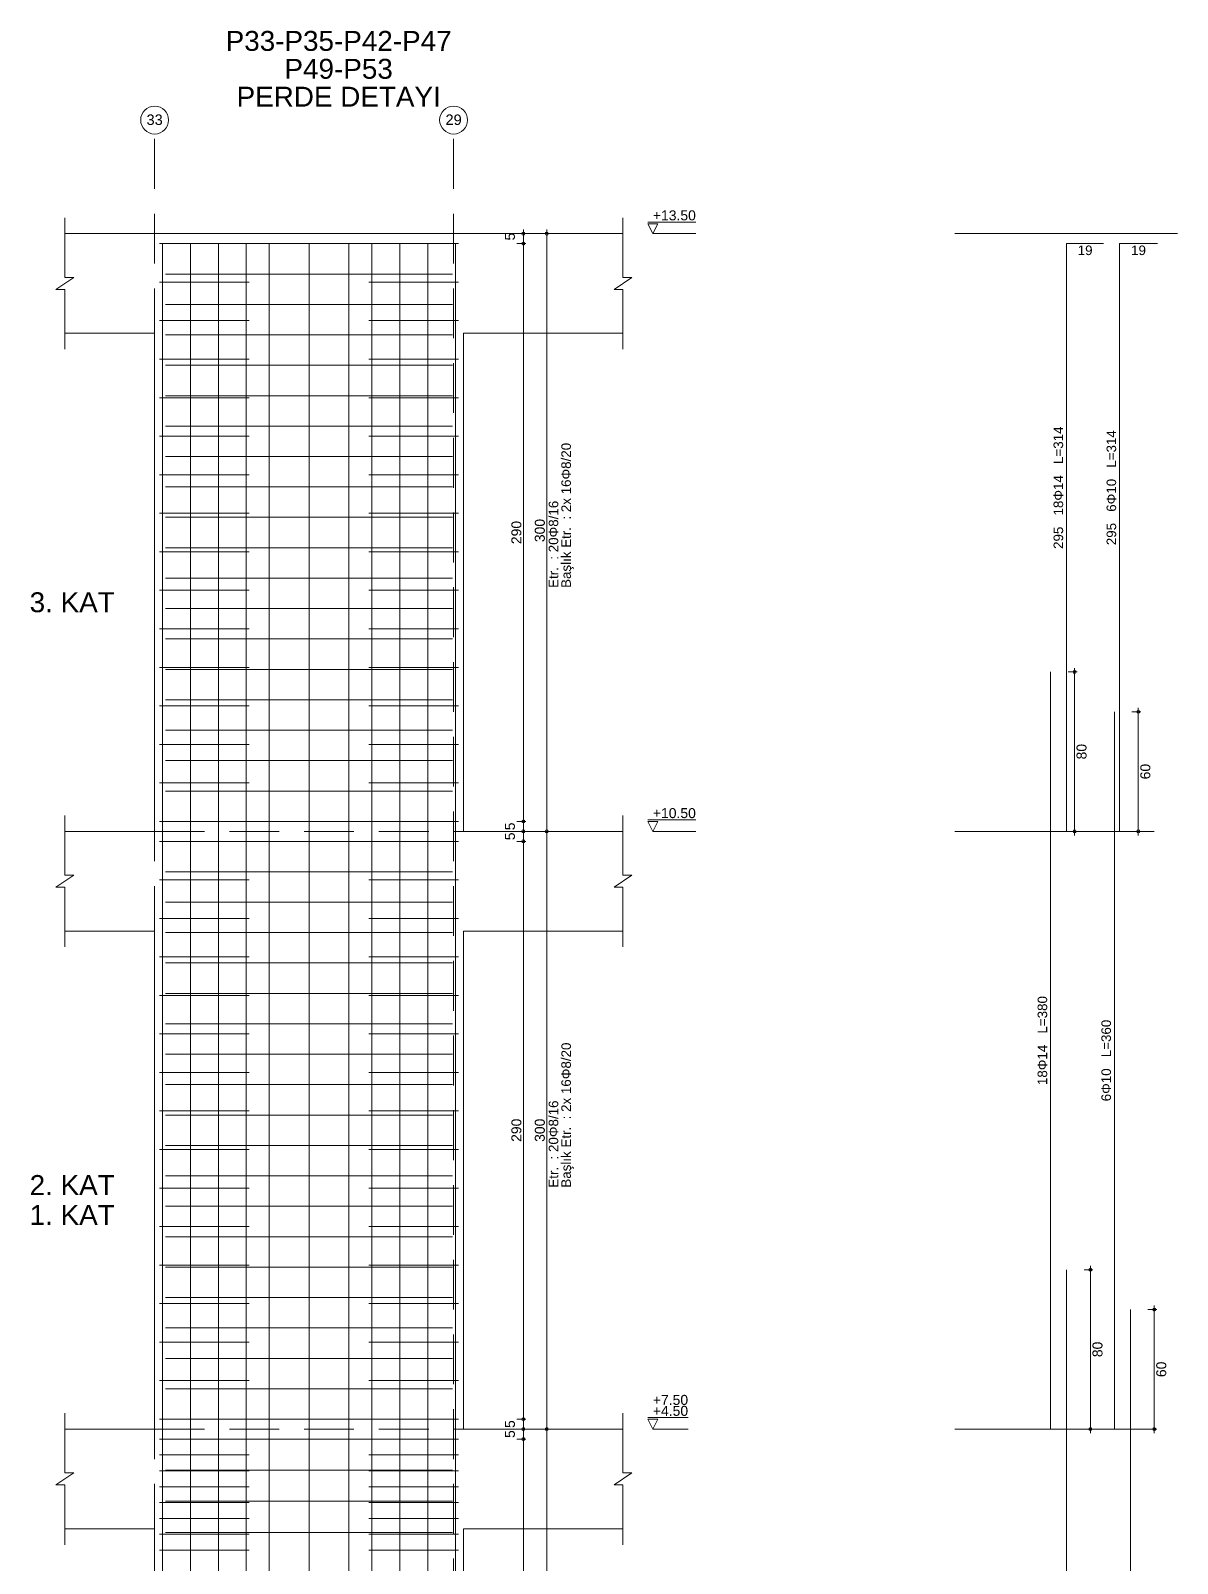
# Model space of a CAD drawing. Header units: millimetres. Extents: x 2232 to 85269, y -3593 to 5869.
# Drawn here: x 81611 to 82474, y -2442 to -1288 of the extents above; entities that cross this region are included whole.
import ezdxf

# ---------------------------------------------------------------- set-up
doc = ezdxf.new("R2010")
doc.units = ezdxf.units.MM
doc.linetypes.add('DASHED2', pattern=[37.5, 25, -12.5])
for name, color, linetype in [('Donatı Yazısı', 7, 'Continuous'), ('Donatı Çizgisi', 7, 'Continuous'), ('Panel', 7, 'Continuous'), ('Standart', 7, 'Continuous'), ('Ölçülendirme', 7, 'Continuous')]:
    doc.layers.add(name, color=color, linetype=linetype)
doc.styles.add('arial_1_18', font='arial.ttf', dxfattribs={"height": 0.2})

# ---------------------------------------------------------------- blocks, each defined once
blk = doc.blocks.new('IDE824Entity7264')
at = {"layer": 'Panel', "color": 1, "linetype": 'Continuous', "lineweight": 5, "style": 'arial_1_18'}
for s, p in [('P33-P35-P42-P47', (24148.74, 156.24)), ('P49-P53', (24178.24, 142.24)), ('PERDE DETAYI', (24154.21, 128.24))]:
    blk.add_text(s, height=10, dxfattribs=at).set_placement(p)
blk = doc.blocks.new('IDE824Entity7265')
at = {"layer": 'Donatı Çizgisi', "color": 1, "linetype": 'Continuous', "lineweight": 5}
for points in [[(25639.06, 1540.24), (25789.06, 1540.24)], [(25642.06, 1524.98), (25786.06, 1524.98)], [(25639.06, 1520.91), (25684.06, 1520.91)], [(25744.06, 1520.91), (25789.06, 1520.91)], [(25642.06, 1509.71), (25786.06, 1509.71)], [(25639.06, 1501.57), (25684.06, 1501.57)], [(25744.06, 1501.57), (25789.06, 1501.57)], [(25642.06, 1494.45), (25786.06, 1494.45)], [(25639.06, 1482.24), (25684.06, 1482.24)], [(25642.06, 1479.19), (25786.06, 1479.19)], [(25744.06, 1482.24), (25789.06, 1482.24)], [(25639.06, 1462.91), (25684.06, 1462.91)], [(25642.06, 1463.92), (25786.06, 1463.92)], [(25744.06, 1462.91), (25789.06, 1462.91)], [(25642.06, 1448.66), (25786.06, 1448.66)], [(25639.06, 1443.57), (25684.06, 1443.57)], [(25744.06, 1443.57), (25789.06, 1443.57)], [(25642.06, 1433.4), (25786.06, 1433.4)], [(25639.06, 1424.24), (25684.06, 1424.24)], [(25744.06, 1424.24), (25789.06, 1424.24)], [(25642.06, 1418.13), (25786.06, 1418.13)], [(25639.06, 1404.91), (25684.06, 1404.91)], [(25642.06, 1402.87), (25786.06, 1402.87)], [(25744.06, 1404.91), (25789.06, 1404.91)], [(25639.06, 1385.57), (25684.06, 1385.57)], [(25642.06, 1387.61), (25786.06, 1387.61)], [(25744.06, 1385.57), (25789.06, 1385.57)], [(25642.06, 1372.35), (25786.06, 1372.35)], [(25639.06, 1366.24), (25684.06, 1366.24)], [(25744.06, 1366.24), (25789.06, 1366.24)], [(25642.06, 1357.08), (25786.06, 1357.08)], [(25639.06, 1346.91), (25684.06, 1346.91)], [(25744.06, 1346.91), (25789.06, 1346.91)], [(25642.06, 1341.82), (25786.06, 1341.82)], [(25639.06, 1327.57), (25684.06, 1327.57)], [(25642.06, 1326.56), (25786.06, 1326.56)], [(25744.06, 1327.57), (25789.06, 1327.57)], [(25639.06, 1308.24), (25684.06, 1308.24)], [(25642.06, 1311.29), (25786.06, 1311.29)], [(25744.06, 1308.24), (25789.06, 1308.24)], [(25642.06, 1296.03), (25786.06, 1296.03)], [(25639.06, 1288.91), (25684.06, 1288.91)], [(25744.06, 1288.91), (25789.06, 1288.91)], [(25642.06, 1280.77), (25786.06, 1280.77)], [(25639.06, 1269.57), (25684.06, 1269.57)], [(25744.06, 1269.57), (25789.06, 1269.57)], [(25642.06, 1265.5), (25786.06, 1265.5)], [(25639.06, 1250.24), (25789.06, 1250.24)], [(25639.06, 1240.24), (25789.06, 1240.24)], [(25642.06, 1224.98), (25786.06, 1224.98)], [(25639.06, 1220.91), (25684.06, 1220.91)], [(25744.06, 1220.91), (25789.06, 1220.91)], [(25642.06, 1209.71), (25786.06, 1209.71)], [(25639.06, 1201.57), (25684.06, 1201.57)], [(25744.06, 1201.57), (25789.06, 1201.57)], [(25642.06, 1194.45), (25786.06, 1194.45)], [(25639.06, 1182.24), (25684.06, 1182.24)], [(25642.06, 1179.19), (25786.06, 1179.19)], [(25744.06, 1182.24), (25789.06, 1182.24)], [(25639.06, 1162.91), (25684.06, 1162.91)], [(25642.06, 1163.92), (25786.06, 1163.92)], [(25744.06, 1162.91), (25789.06, 1162.91)], [(25642.06, 1148.66), (25786.06, 1148.66)], [(25639.06, 1143.57), (25684.06, 1143.57)], [(25744.06, 1143.57), (25789.06, 1143.57)], [(25642.06, 1133.4), (25786.06, 1133.4)], [(25639.06, 1124.24), (25684.06, 1124.24)], [(25744.06, 1124.24), (25789.06, 1124.24)], [(25642.06, 1118.13), (25786.06, 1118.13)], [(25639.06, 1104.91), (25684.06, 1104.91)], [(25642.06, 1102.87), (25786.06, 1102.87)], [(25744.06, 1104.91), (25789.06, 1104.91)], [(25639.06, 1085.57), (25684.06, 1085.57)], [(25642.06, 1087.61), (25786.06, 1087.61)], [(25744.06, 1085.57), (25789.06, 1085.57)], [(25642.06, 1072.35), (25786.06, 1072.35)], [(25639.06, 1066.24), (25684.06, 1066.24)], [(25744.06, 1066.24), (25789.06, 1066.24)], [(25642.06, 1057.08), (25786.06, 1057.08)], [(25639.06, 1046.91), (25684.06, 1046.91)], [(25744.06, 1046.91), (25789.06, 1046.91)], [(25642.06, 1041.82), (25786.06, 1041.82)], [(25639.06, 1027.57), (25684.06, 1027.57)], [(25642.06, 1026.56), (25786.06, 1026.56)], [(25744.06, 1027.57), (25789.06, 1027.57)], [(25639.06, 1008.24), (25684.06, 1008.24)], [(25642.06, 1011.29), (25786.06, 1011.29)], [(25744.06, 1008.24), (25789.06, 1008.24)], [(25642.06, 996.03), (25786.06, 996.03)], [(25639.06, 988.91), (25684.06, 988.91)], [(25744.06, 988.91), (25789.06, 988.91)], [(25642.06, 980.77), (25786.06, 980.77)], [(25639.06, 969.57), (25684.06, 969.57)], [(25744.06, 969.57), (25789.06, 969.57)], [(25642.06, 965.5), (25786.06, 965.5)], [(25639.06, 950.24), (25789.06, 950.24)], [(25639.06, 940.24), (25789.06, 940.24)], [(25639.06, 932.28), (25684.06, 932.28)], [(25744.06, 932.28), (25789.06, 932.28)], [(25639.06, 924.32), (25684.06, 924.32)], [(25642.06, 924.64), (25786.06, 924.64)], [(25744.06, 924.32), (25789.06, 924.32)], [(25639.06, 916.36), (25684.06, 916.36)], [(25744.06, 916.36), (25789.06, 916.36)], [(25639.06, 908.4), (25684.06, 908.4)], [(25642.06, 909.04), (25786.06, 909.04)], [(25744.06, 908.4), (25789.06, 908.4)], [(25639.06, 900.44), (25684.06, 900.44)], [(25744.06, 900.44), (25789.06, 900.44)], [(25639.06, 892.48), (25684.06, 892.48)], [(25642.06, 893.44), (25786.06, 893.44)], [(25744.06, 892.48), (25789.06, 892.48)], [(25639.06, 884.53), (25684.06, 884.53)], [(25744.06, 884.53), (25789.06, 884.53)]]:
    blk.add_lwpolyline(points, dxfattribs=at)
at = {"layer": 'Donatı Çizgisi', "color": 5, "linetype": 'Continuous', "lineweight": 5}
for points in [[(25640.56, 185.24), (25640.56, 1540.24)], [(25640.56, 1540.24), (25659.16, 1540.24)], [(25654.56, 545.24), (25654.56, 1540.24)], [(25668.56, 545.24), (25668.56, 1540.24)], [(25682.56, 545.24), (25682.56, 1540.24)], [(25694.06, 545.24), (25694.06, 1540.24)], [(25714.06, 185.24), (25714.06, 1540.24)], [(25734.06, 545.24), (25734.06, 1540.24)], [(25745.56, 545.24), (25745.56, 1540.24)], [(25759.56, 545.24), (25759.56, 1540.24)], [(25768.96, 1540.24), (25787.56, 1540.24)], [(25773.56, 545.24), (25773.56, 1540.24)], [(25787.56, 185.24), (25787.56, 1540.24)], [(26094.12, 1245.24), (26094.12, 1540.24)], [(26094.12, 1540.24), (26112.72, 1540.24)], [(26120.72, 1245.24), (26120.72, 1540.24)], [(26120.72, 1540.24), (26139.72, 1540.24)], [(26086.12, 945.24), (26086.12, 1325.24)], [(26118.12, 945.24), (26118.12, 1305.24)], [(26094.12, 545.24), (26094.12, 1025.24)], [(26126.12, 545.24), (26126.12, 1005.24)]]:
    blk.add_lwpolyline(points, dxfattribs=at)
at = {"layer": 'Panel', "color": 1, "linetype": 'Continuous', "lineweight": 5}
for points in [[(25591.56, 1523.24), (25591.56, 1553.24)], [(25871.56, 1523.24), (25871.56, 1553.24)], [(25591.56, 1545.24), (25871.56, 1545.24)], [(26038.12, 1545.24), (26149.72, 1545.24)], [(25587.06, 1517.24), (25596.06, 1523.24)], [(25591.56, 1523.24), (25596.06, 1523.24)], [(25867.06, 1517.24), (25876.06, 1523.24)], [(25871.56, 1523.24), (25876.06, 1523.24)], [(25587.06, 1517.24), (25591.56, 1517.24)], [(25591.56, 1487.24), (25591.56, 1517.24)], [(25867.06, 1517.24), (25871.56, 1517.24)], [(25871.56, 1487.24), (25871.56, 1517.24)], [(25591.56, 1495.24), (25636.56, 1495.24)], [(25636.56, 1245.24), (25636.56, 1495.24)], [(25791.56, 1495.24), (25871.56, 1495.24)], [(25791.56, 1245.24), (25791.56, 1495.24)], [(25591.56, 1223.24), (25591.56, 1253.24)], [(25871.56, 1223.24), (25871.56, 1253.24)], [(25591.56, 1245.24), (25636.56, 1245.24)], [(25791.56, 1245.24), (25871.56, 1245.24)], [(26038.12, 1245.24), (26138.12, 1245.24)], [(25587.06, 1217.24), (25596.06, 1223.24)], [(25591.56, 1223.24), (25596.06, 1223.24)], [(25867.06, 1217.24), (25876.06, 1223.24)], [(25871.56, 1223.24), (25876.06, 1223.24)], [(25587.06, 1217.24), (25591.56, 1217.24)], [(25591.56, 1187.24), (25591.56, 1217.24)], [(25867.06, 1217.24), (25871.56, 1217.24)], [(25871.56, 1187.24), (25871.56, 1217.24)], [(25591.56, 1195.24), (25636.56, 1195.24)], [(25636.56, 945.24), (25636.56, 1195.24)], [(25791.56, 945.24), (25791.56, 1195.24)], [(25791.56, 1195.24), (25871.56, 1195.24)], [(25591.56, 923.24), (25591.56, 953.24)], [(25871.56, 923.24), (25871.56, 953.24)], [(25591.56, 945.24), (25636.56, 945.24)], [(25791.56, 945.24), (25871.56, 945.24)], [(26038.12, 945.24), (26138.12, 945.24)], [(25587.06, 917.24), (25596.06, 923.24)], [(25591.56, 923.24), (25596.06, 923.24)], [(25867.06, 917.24), (25876.06, 923.24)], [(25871.56, 923.24), (25876.06, 923.24)], [(25587.06, 917.24), (25591.56, 917.24)], [(25591.56, 887.24), (25591.56, 917.24)], [(25867.06, 917.24), (25871.56, 917.24)], [(25871.56, 887.24), (25871.56, 917.24)], [(25591.56, 895.24), (25636.56, 895.24)], [(25636.56, 245.24), (25636.56, 895.24)], [(25791.56, 545.24), (25791.56, 895.24)], [(25791.56, 895.24), (25871.56, 895.24)]]:
    blk.add_lwpolyline(points, dxfattribs=at)
at = {"layer": 'Panel', "color": 1, "linetype": 'DASHED2', "lineweight": 5}
for points in [[(25636.56, 1245.24), (25791.56, 1245.24)], [(25636.56, 945.24), (25791.56, 945.24)]]:
    blk.add_lwpolyline(points, dxfattribs=at)
at = {"layer": 'Ölçülendirme', "color": 1, "linetype": 'DASHED2', "lineweight": 5}
for points in [[(25636.56, 180.24), (25636.56, 1595.24)], [(25786.56, 180.24), (25786.56, 1595.24)]]:
    blk.add_lwpolyline(points, dxfattribs=at)
at = {"layer": 'Ölçülendirme', "color": 1, "linetype": 'Continuous', "lineweight": 5}
for points in [[(25821.56, 178.24), (25821.56, 1547.24)], [(25833.32, 178.24), (25833.32, 1547.24)], [(25884.06, 1551.07), (25908.12, 1551.07)], [(25886.56, 1545.24), (25884.06, 1550.24)], [(25884.06, 1550.24), (25889.06, 1550.24)], [(25889.06, 1550.24), (25886.56, 1545.24)], [(25818.31, 1545.24), (25822.81, 1545.24)], [(25818.31, 1540.24), (25822.81, 1540.24)], [(25830.07, 1545.24), (25834.57, 1545.24)], [(25908.12, 1545.24), (25886.56, 1545.24)], [(26094.87, 1325.24), (26099.37, 1325.24)], [(26098.12, 1243.24), (26098.12, 1327.24)], [(26126.87, 1305.24), (26131.37, 1305.24)], [(26130.12, 1243.24), (26130.12, 1307.24)], [(25818.31, 1250.24), (25822.81, 1250.24)], [(25884.06, 1251.07), (25908.12, 1251.07)], [(25886.56, 1245.24), (25884.06, 1250.24)], [(25884.06, 1250.24), (25889.06, 1250.24)], [(25889.06, 1250.24), (25886.56, 1245.24)], [(25818.31, 1245.24), (25822.81, 1245.24)], [(25818.31, 1240.24), (25822.81, 1240.24)], [(25830.07, 1245.24), (25834.57, 1245.24)], [(25908.12, 1245.24), (25886.56, 1245.24)], [(26094.87, 1245.24), (26099.37, 1245.24)], [(26126.87, 1245.24), (26131.37, 1245.24)], [(26102.87, 1025.24), (26107.37, 1025.24)], [(26106.12, 943.24), (26106.12, 1027.24)], [(26134.87, 1005.24), (26139.37, 1005.24)], [(26138.12, 943.24), (26138.12, 1007.24)], [(25818.31, 950.24), (25822.81, 950.24)], [(25884.06, 951.07), (25904.24, 951.07)], [(25886.56, 945.24), (25884.06, 950.24)], [(25884.06, 950.24), (25889.06, 950.24)], [(25889.06, 950.24), (25886.56, 945.24)], [(25818.31, 945.24), (25822.81, 945.24)], [(25818.31, 940.24), (25822.81, 940.24)], [(25830.07, 945.24), (25834.57, 945.24)], [(25904.24, 945.24), (25886.56, 945.24)], [(26102.87, 945.24), (26107.37, 945.24)], [(26134.87, 945.24), (26139.37, 945.24)]]:
    blk.add_lwpolyline(points, dxfattribs=at)
at = {"layer": 'Ölçülendirme', "color": 30, "linetype": 'Continuous', "lineweight": 5}
for centre in [(25636.56, 1602.24), (25786.56, 1602.24)]:
    blk.add_circle(centre, 7, dxfattribs=at)
at = {"layer": 'Ölçülendirme', "color": 1, "linetype": 'Continuous', "lineweight": 5}
for centre in [(25821.56, 1545.24), (25821.56, 1540.24), (25821.56, 1540.24), (25833.32, 1545.24), (26098.12, 1325.24), (26130.12, 1305.24), (25821.56, 1250.24), (25821.56, 1250.24), (25821.56, 1245.24), (25821.56, 1245.24), (25821.56, 1240.24), (25821.56, 1240.24), (25833.32, 1245.24), (25833.32, 1245.24), (26098.12, 1245.24), (26130.12, 1245.24), (26106.12, 1025.24), (26138.12, 1005.24), (25821.56, 950.24), (25821.56, 950.24), (25821.56, 945.24), (25821.56, 945.24), (25821.56, 940.24), (25821.56, 940.24), (25833.32, 945.24), (25833.32, 945.24), (26106.12, 945.24), (26138.12, 945.24)]:
    blk.add_circle(centre, 0.75, dxfattribs=at)
at = {"layer": 'Donatı Yazısı', "color": 5, "linetype": 'Continuous', "lineweight": 5, "style": 'arial_1_18'}
for p in [(26099.69, 1534.48), (26126.49, 1534.48)]:
    blk.add_text('19', height=4.8, dxfattribs=at).set_placement(p)
for s, p in [('295   18Φ14   L=314', (26092.39, 1387)), ('295   6Φ10   L=314', (26118.99, 1388.87)), ('18Φ14   L=380', (26084.39, 1117.9)), ('6Φ10   L=360', (26116.39, 1109.76))]:
    blk.add_text(s, height=4.8, rotation=90, dxfattribs=at).set_placement(p)
at = {"layer": 'Panel', "color": 1, "linetype": 'Continuous', "lineweight": 5, "style": 'arial_1_18'}
for s, p in [('3. KAT', (25573.86, 1355.24)), ('2. KAT', (25573.86, 1062.74)), ('1. KAT', (25573.86, 1047.74))]:
    blk.add_text(s, height=10, dxfattribs=at).set_placement(p)
at = {"layer": 'Ölçülendirme', "color": 1, "linetype": 'Continuous', "lineweight": 5, "style": 'arial_1_18'}
for s, height, p in [('33', 5.25, (25632.48, 1599.8)), ('29', 5.25, (25782.48, 1599.8)), ('+13.50', 5, (25886.56, 1551.91)), ('+10.50', 5, (25886.56, 1251.91)), ('+7.50', 5, (25886.56, 957.41)), ('+4.50', 5, (25886.56, 951.91))]:
    blk.add_text(s, height=height, dxfattribs=at).set_placement(p)
for s, p in [('5', (25817.31, 1541.8)), ('290', (25820.56, 1389.41)), ('300', (25832.32, 1390.41)), ('80', (26104.12, 1281.36)), ('60', (26136.12, 1271.36)), ('5', (25817.31, 1245.8)), ('5', (25817.31, 1240.8)), ('290', (25820.56, 1089.41)), ('300', (25832.32, 1089.41)), ('80', (26112.12, 981.36)), ('60', (26144.12, 971.36)), ('5', (25817.31, 945.8)), ('5', (25817.31, 940.8))]:
    blk.add_text(s, height=5, rotation=90, dxfattribs=at).set_placement(p)
at = {"layer": 'Ölçülendirme', "color": 5, "linetype": 'Continuous', "lineweight": 5, "style": 'arial_1_18'}
for s, p in [('Başlık Etr.  : 2x 16Φ8/20', (25845.42, 1367.44)), ('Etr.  : 20Φ8/16', (25839.08, 1367.44)), ('Başlık Etr.  : 2x 16Φ8/20', (25845.42, 1066.44)), ('Etr.  : 20Φ8/16', (25839.08, 1066.44))]:
    blk.add_text(s, height=4.8, rotation=90, dxfattribs=at).set_placement(p)

msp = doc.modelspace()

# ---------------------------------------------------------------- block references
at = {"layer": 'Standart', "xscale": 1.5, "yscale": 1.5, "zscale": 1.5}
for name, p in [('IDE824Entity7264', (45534.8, -1537.6)), ('IDE824Entity7265', (43249.6, -3758.7))]:
    msp.add_blockref(name, p, dxfattribs=at)

doc.saveas('drawing.dxf')
